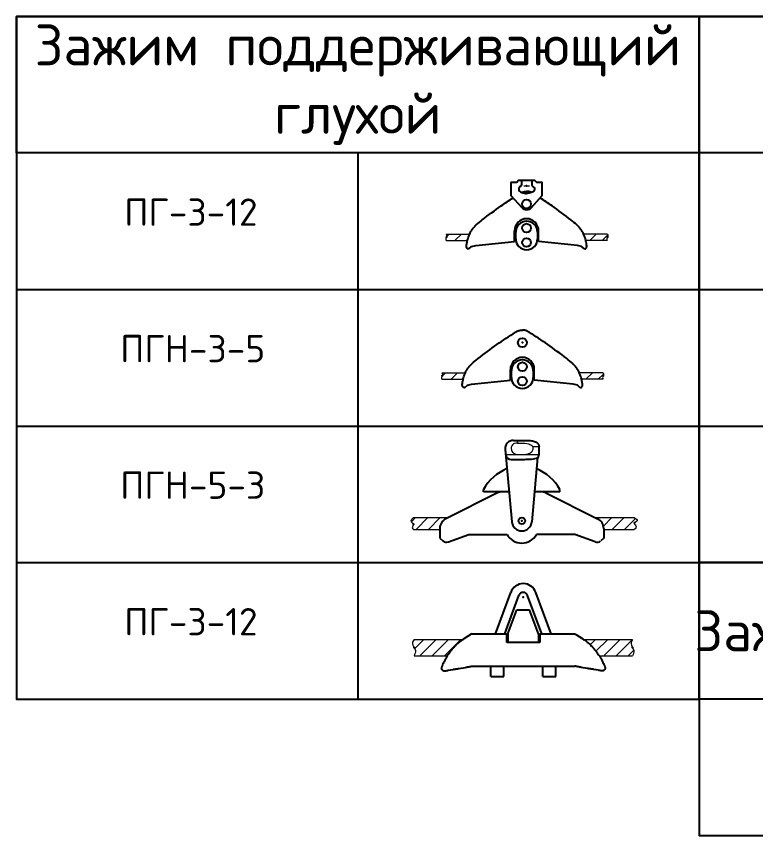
# Model space of a CAD drawing. Header units: millimetres. Extents: x -4267 to 5733, y 1696 to 6196.
# Drawn here: x -4267 to -2913, y 4696 to 6196 of the extents above; entities that cross this region are included whole.
import ezdxf

# ---------------------------------------------------------------- set-up
doc = ezdxf.new("R2010")
doc.units = ezdxf.units.MM
for name, color, linetype, lineweight in [('OPP_0', 7, 'Continuous', 40), ('OPP_Арматура', 7, 'Continuous', 40), ('OPP_Тонкая', 94, 'Continuous', 9)]:
    doc.layers.add(name, color=color, linetype=linetype, lineweight=lineweight)
doc.styles.add('ГОСТ', font='isocpeur.ttf', dxfattribs={"height": 2.5})

# ---------------------------------------------------------------- blocks, each defined once
blk = doc.blocks.new('*U56')
at = {"layer": 'OPP_Арматура', "linetype": 'ByBlock', "lineweight": 9, "ltscale": 0.2}
h = blk.add_hatch(dxfattribs=at)
h.set_pattern_fill('ANSI31', color=0, scale=5, style=0)
edge = h.paths.add_edge_path()
edge.add_spline(control_points=[(-147.4, -88), (-146.7, -89.5), (-145.2, -92.5), (-148.3, -96.3), (-147.7, -98.9), (-147.4, -100)], knot_values=[0, 0, 0, 0, 4.572622, 9.342723, 12.478968, 12.478968, 12.478968, 12.478968], degree=3, periodic=0)
edge.add_line((-147.4, -100), (-108.3, -100))
edge.add_arc((-34.1, -119.9), 76.8, 161.305, 165.0105, ccw=False)
edge.add_arc((49.6, -148.2), 165.2, 158.6302, 161.305, ccw=False)
edge.add_line((-104.2, -88), (-147.4, -88))
edge = h.paths.add_edge_path()
edge.add_arc((-49.6, -148.2), 165.2, 18.695, 21.3698, ccw=False)
edge.add_arc((34.1, -119.9), 76.8, 14.9895, 18.695, ccw=False)
edge.add_line((108.3, -100), (147.4, -100))
edge.add_spline(control_points=[(147.4, -100), (147.1, -98.9), (146.5, -96.3), (149.6, -92.5), (148.1, -89.5), (147.4, -88)], knot_values=[0, 0, 0, 0, 3.136244, 7.906346, 12.478968, 12.478968, 12.478968, 12.478968], degree=3, periodic=0)
edge.add_line((147.4, -88), (104.2, -88))
at = {"layer": 'OPP_Арматура', "color": 0, "linetype": 'ByBlock', "lineweight": -2}
for p, q in [((-9.6, 10.6), (-9.6, 1.6)), ((9.6, 10.6), (9.6, 1.6))]:
    blk.add_line(p, q, dxfattribs=at)
at = {"layer": 'OPP_Арматура', "color": 0, "linetype": 'ByBlock', "lineweight": 9}
blk.add_line((-5, 0), (5, 0), dxfattribs=at)
at = {"layer": 'OPP_Арматура', "color": 0, "linetype": 'ByBlock', "lineweight": 9, "ltscale": 0.2}
for p, q in [((-147.4, -88), (-104.2, -88)), ((147.4, -88), (104.2, -88)), ((-147.4, -100), (-108.3, -100)), ((147.4, -100), (108.3, -100))]:
    blk.add_line(p, q, dxfattribs=at)
at = {"layer": 'OPP_Арматура', "color": 0, "linetype": 'ByBlock', "lineweight": -2, "ltscale": 0.2}
for p, q in [((-21.9, -101.4), (-21.9, -81.9)), ((-20, -96.7), (-20, -84.7)), ((20, -84.7), (20, -96.7)), ((21.9, -101.4), (21.9, -81.9))]:
    blk.add_line(p, q, dxfattribs=at)
blk.add_lwpolyline([(-8.2, -40.3), (-28.1, -17.9), (-28.1, 7.1), (-18.1, 7.1), (-14.6, 10.6), (14.6, 10.6), (18.1, 7.1), (28.1, 7.1), (28.1, -17.9), (8.2, -40.3, -0.449318)], format="xyb", close=True, dxfattribs=at)
for points in [[(-9.3, -11.9, -0.028898), (-8.3, -11.5, -0.022438), (-6.3, -10.8, -0.023644), (-5.2, -10.6, -0.009723), (-2.5, -10.2, -0.03434), (-1.7, -10.1, -0.017264), (0, -10.2)], [(9.3, -11.9, 0.028898), (8.3, -11.5, 0.022438), (6.3, -10.8, 0.023644), (5.2, -10.6, 0.009723), (2.5, -10.2, 0.03434), (1.7, -10.1, 0.017264), (0, -10.2)], [(-106, -115.4, -0.093494), (-108, -114.9, -0.150391), (-109, -114.1, -0.0932), (-109.8, -112.2, -0.071252), (-110, -109.4, -0.037061), (-109.1, -103.3, -0.027181), (-106.9, -95.2, -0.009797), (-104.7, -89.2, -0.017681), (-103.3, -85.9, -0.037163), (-100.4, -80.8, -0.034969), (-96.7, -75.9, -0.030663), (-92.1, -71.3, -0.014063), (-81.2, -62.2, -0.013629), (-46.5, -36.4, -0.009301), (-24.8, -21.7, -0.001047)], [(106, -115.4, 0.093494), (108, -114.9, 0.150391), (109, -114.1, 0.0932), (109.8, -112.2, 0.071252), (110, -109.4, 0.037061), (109.1, -103.3, 0.027181), (106.9, -95.2, 0.009797), (104.7, -89.2, 0.017681), (103.3, -85.9, 0.037163), (100.4, -80.8, 0.034969), (96.7, -75.9, 0.030663), (92.1, -71.3, 0.014063), (81.2, -62.2, 0.013629), (46.5, -36.4, 0.009301), (24.8, -21.7, 0.001047)]]:
    blk.add_lwpolyline(points, format="xyb", dxfattribs=at)
for points in [[(-106, -115.4), (-100.7, -111.1), (-93.2, -108.8), (-21.9, -101.4)], [(106, -115.4), (100.7, -111.1), (93.2, -108.8), (21.9, -101.4)]]:
    blk.add_lwpolyline(points, dxfattribs=at)
for centre in [(0, -33), (0, -77), (0, -103.4)]:
    blk.add_circle(centre, 8, dxfattribs=at)
at = {"layer": 'OPP_Арматура', "color": 0, "linetype": 'ByBlock', "lineweight": -2}
for centre, start, end in [((-12.2, 1.6), 292.6944, 0), ((12.2, 1.6), 180, 247.3056)]:
    blk.add_arc(centre, 2.65, start, end, dxfattribs=at)
at = {"layer": 'OPP_Арматура', "color": 0, "linetype": 'ByBlock', "lineweight": -2, "ltscale": 0.2}
for centre, radius, start, end in [((0, -81.9), 21.9, 0, 180), ((0, -84.7), 20, 0, 180), ((0, -96.7), 20, 180, 0)]:
    blk.add_arc(centre, radius, start, end, dxfattribs=at)
at = {"layer": 'OPP_Арматура', "color": 0, "linetype": 'ByBlock', "lineweight": -2}
for points in [[(-11.2, -0.9), (-12.4, -1.4), (-13.3, -2.1), (-14.3, -3.8), (-14.5, -4.7), (-14.6, -6.2), (-14.5, -7), (-13.7, -9.1), (-12.5, -10.2), (-9.8, -11.8), (-8.2, -12.4), (-5.3, -13.1), (-4, -13.3), (-1.8, -13.5), (-0.9, -13.5), (0, -13.5)], [(11.2, -0.9), (12.4, -1.4), (13.3, -2.1), (14.3, -3.8), (14.5, -4.7), (14.6, -6.2), (14.5, -7), (13.7, -9.1), (12.5, -10.2), (9.8, -11.8), (8.2, -12.4), (5.3, -13.1), (4, -13.3), (1.8, -13.5), (0.9, -13.5), (0, -13.5)]]:
    blk.add_open_spline(points, degree=3, knots=[2.773022, 2.773022, 2.773022, 2.773022, 3.173035, 3.173035, 3.573048, 3.573048, 3.973062, 3.973062, 4.850999, 4.850999, 5.728936, 5.728936, 6.48812, 6.48812, 7.18065, 7.18065, 7.18065, 7.18065], dxfattribs=at)
at = {"layer": 'OPP_Арматура', "color": 0, "linetype": 'ByBlock', "lineweight": 9, "ltscale": 0.2}
for points in [[(-147.4, -88), (-146.2, -92.4), (-147.8, -96.9), (-147.4, -100)], [(147.4, -88), (148.7, -92.4), (147, -96.9), (147.4, -100)]]:
    blk.add_spline(points, degree=3, dxfattribs=at)
at = {"layer": 'OPP_Арматура', "color": 0, "linetype": 'ByBlock', "lineweight": -2, "ltscale": 0.2}
for p in [(0, 0), (-146.6, -94), (148.2, -94)]:
    blk.add_point(p, dxfattribs=at)
blk = doc.blocks.new('*U61')
at = {"layer": 'OPP_Арматура', "linetype": 'ByBlock', "lineweight": 9, "ltscale": 0.2}
h = blk.add_hatch(dxfattribs=at)
h.set_pattern_fill('ANSI31', color=0, scale=5, style=0)
edge = h.paths.add_edge_path()
edge.add_spline(control_points=[(-147.4, -55), (-146.7, -56.5), (-145.2, -59.5), (-148.3, -63.3), (-147.7, -65.9), (-147.4, -67)], knot_values=[0, 0, 0, 0, 4.572622, 9.342723, 12.478968, 12.478968, 12.478968, 12.478968], degree=3, periodic=0)
edge.add_line((-147.4, -67), (-108.3, -67))
edge.add_arc((-34.1, -86.9), 76.8, 161.305, 165.0105, ccw=False)
edge.add_arc((49.6, -115.2), 165.2, 158.6302, 161.305, ccw=False)
edge.add_line((-104.2, -55), (-147.4, -55))
edge = h.paths.add_edge_path()
edge.add_spline(control_points=[(147.4, -67), (147.1, -65.9), (146.5, -63.3), (149.6, -59.5), (148.1, -56.5), (147.4, -55)], knot_values=[0, 0, 0, 0, 3.136244, 7.906346, 12.478968, 12.478968, 12.478968, 12.478968], degree=3, periodic=0)
edge.add_line((147.4, -55), (104.2, -55))
edge.add_arc((-49.6, -115.2), 165.2, 18.695, 21.3698, ccw=False)
edge.add_arc((34.1, -86.9), 76.8, 14.9895, 18.695, ccw=False)
edge.add_line((108.3, -67), (147.4, -67))
at = {"layer": 'OPP_Арматура', "color": 0, "linetype": 'ByBlock', "lineweight": 9, "ltscale": 0.2}
for p, q in [((-147.4, -55), (-104.2, -55)), ((147.4, -55), (104.2, -55)), ((-147.4, -67), (-108.3, -67)), ((147.4, -67), (108.3, -67))]:
    blk.add_line(p, q, dxfattribs=at)
at = {"layer": 'OPP_Арматура', "color": 0, "linetype": 'ByBlock', "lineweight": -2, "ltscale": 0.2}
for p, q in [((-21.9, -68.4), (-21.9, -48.9)), ((-20, -63.7), (-20, -51.7)), ((20, -51.7), (20, -63.7)), ((21.9, -68.4), (21.9, -48.9))]:
    blk.add_line(p, q, dxfattribs=at)
for points in [[(-106, -82.4, -0.093494), (-108, -81.9, -0.150391), (-109, -81.1, -0.0932), (-109.8, -79.2, -0.071252), (-110, -76.4, -0.037061), (-109.1, -70.3, -0.027181), (-106.9, -62.2, -0.009797), (-104.7, -56.2, -0.017681), (-103.3, -52.9, -0.037163), (-100.4, -47.8, -0.034969), (-96.7, -42.9, -0.030663), (-92.1, -38.3, -0.014063), (-81.2, -29.2, -0.013629), (-46.5, -3.4, -0.014441), (-12.5, 19.1, -0.001047), (-9.7, 20.8, -0.012403), (-9.5, 21, -0.035208), (-8.3, 21.5, -0.022438), (-6.3, 22.2, -0.023644), (-5.2, 22.4, -0.009723), (-2.5, 22.8, -0.03434), (-1.7, 22.9, -0.017264), (0, 22.8)], [(106, -82.4, 0.093494), (108, -81.9, 0.150391), (109, -81.1, 0.0932), (109.8, -79.2, 0.071252), (110, -76.4, 0.037061), (109.1, -70.3, 0.027181), (106.9, -62.2, 0.009797), (104.7, -56.2, 0.017681), (103.3, -52.9, 0.037163), (100.4, -47.8, 0.034969), (96.7, -42.9, 0.030663), (92.1, -38.3, 0.014063), (81.2, -29.2, 0.013629), (46.5, -3.4, 0.014441), (12.5, 19.1, 0.001047), (9.7, 20.8, 0.012403), (9.5, 21, 0.035208), (8.3, 21.5, 0.022438), (6.3, 22.2, 0.023644), (5.2, 22.4, 0.009723), (2.5, 22.8, 0.03434), (1.7, 22.9, 0.017264), (0, 22.8)]]:
    blk.add_lwpolyline(points, format="xyb", dxfattribs=at)
for points in [[(-106, -82.4), (-100.7, -78.1), (-93.2, -75.8), (-21.9, -68.4)], [(106, -82.4), (100.7, -78.1), (93.2, -75.8), (21.9, -68.4)]]:
    blk.add_lwpolyline(points, dxfattribs=at)
for centre in [(0, 0), (0, -44), (0, -70.4)]:
    blk.add_circle(centre, 8, dxfattribs=at)
for centre, radius, start, end in [((0, -48.9), 21.9, 0, 180), ((0, -51.7), 20, 0, 180), ((0, -63.7), 20, 180, 0)]:
    blk.add_arc(centre, radius, start, end, dxfattribs=at)
at = {"layer": 'OPP_Арматура', "color": 0, "linetype": 'ByBlock', "lineweight": 9, "ltscale": 0.2}
for points in [[(-147.4, -55), (-146.2, -59.4), (-147.8, -63.9), (-147.4, -67)], [(147.4, -55), (148.7, -59.4), (147, -63.9), (147.4, -67)]]:
    blk.add_spline(points, degree=3, dxfattribs=at)
at = {"layer": 'OPP_Арматура', "color": 0, "linetype": 'ByBlock', "lineweight": -2, "ltscale": 0.2}
for p in [(0, 0), (-146.6, -61), (148.2, -61)]:
    blk.add_point(p, dxfattribs=at)
blk = doc.blocks.new('*U60')
at = {"layer": 'OPP_Арматура', "linetype": 'ByBlock', "lineweight": 9, "ltscale": 0.2}
h = blk.add_hatch(dxfattribs=at)
h.set_pattern_fill('ANSI31', color=0, scale=5, style=0)
h.set_pattern_definition([(45, (-0.018, 148.2), (-11.2253, 11.2253), [])])
edge = h.paths.add_edge_path()
edge.add_line((-150, -9.8), (-150, -8.2))
edge.add_arc((-130, -8.2), 20, 116.5944, 180, ccw=False)
edge.add_line((-139, 9.7), (-134.7, 11.8))
edge.add_line((-134.7, 11.8), (-198.3, 11.8))
edge.add_spline(control_points=[(-198.3, 11.8), (-201.4, 8.8), (-206.3, 4), (-194.8, 1.3), (-202.5, -6), (-199.3, -8.9), (-198.3, -9.8)], knot_values=[0, 0, 0, 0, 8.974436, 14.299104, 22.620734, 26.071808, 26.071808, 26.071808, 26.071808], degree=3, periodic=0)
edge.add_line((-198.3, -9.8), (-150, -9.8))
edge = h.paths.add_edge_path()
edge.add_line((134.7, 11.8), (138.9, 9.7))
edge.add_arc((130, -8.2), 20, 0, 63.4056, ccw=False)
edge.add_line((150, -8.2), (150, -9.8))
edge.add_line((150, -9.8), (205.8, -9.8))
edge.add_spline(control_points=[(205.8, -9.8), (208, -8), (212.4, -4.4), (201.8, 1.6), (215.5, 5.9), (209.1, 9.8), (205.8, 11.8)], knot_values=[0, 0, 0, 0, 6.678319, 13.263817, 20.812941, 28.89836, 28.89836, 28.89836, 28.89836], degree=3, periodic=0)
edge.add_line((205.8, 11.8), (134.7, 11.8))
at = {"layer": 'OPP_Арматура', "color": 0, "linetype": 'ByBlock', "lineweight": -2}
for p, q in [((-15.3, 153.2), (12.3, 153.2)), ((-13, 153.2), (0, 153.2)), ((0, 153.2), (10.6, 153.2)), ((-30.3, 136.7), (-18.4, 4.4)), ((31.7, 127.3), (31.7, 141.4)), ((28.9, 121.7), (18.4, 4.4)), ((-19.6, 118.3), (-1.5, 118.3)), ((-70, 59.2), (-70, 63.2)), ((70, 59.2), (70, 63.2)), ((-44.2, 57.1), (-139, 9.7)), ((-23.3, 59.2), (-70, 59.2)), ((-70, 59.2), (-70, 59.2)), ((70, 59.2), (23.3, 59.2)), ((44.2, 57.1), (138.9, 9.7)), ((-150, -8.2), (-150, -25.9)), ((0, -4.8), (0, -4.8)), ((150, -8.2), (150, -25.9)), ((-150, -25.9), (-150, -25.9)), ((-150, -25.9), (-144.5, -30.8)), ((-134.4, -32.7), (-97, -19)), ((-97, -19), (-27, -19)), ((96.9, -19), (26.9, -19)), ((134.4, -32.7), (96.9, -19)), ((150, -25.9), (144.5, -30.8))]:
    blk.add_line(p, q, dxfattribs=at)
at = {"layer": 'OPP_Арматура', "color": 0, "linetype": 'ByBlock', "lineweight": 9, "ltscale": 0.05}
for p, q in [((-7.9, 153.2), (-7.9, 148.2)), ((31.7, 141.4), (20.1, 141.4)), ((-29.4, 127.3), (31.7, 127.4))]:
    blk.add_line(p, q, dxfattribs=at)
at = {"layer": 'OPP_Арматура', "color": 0, "linetype": 'ByBlock', "lineweight": 9}
for p, q in [((-198.3, 11.8), (-134.7, 11.8)), ((134.7, 11.8), (205.8, 11.8)), ((-198.3, -9.8), (-150, -9.8)), ((150, -9.8), (205.8, -9.8))]:
    blk.add_line(p, q, dxfattribs=at)
at = {"layer": 'OPP_Арматура', "color": 0, "linetype": 'ByBlock', "lineweight": -2}
blk.add_circle((0, 6), 6, dxfattribs=at)
for centre, radius, start, end in [((-15.3, 138.2), 15, 90, 185.6511), ((-19.7, 128), 9.74, 184.2896, 270.5801), ((7.5, 19.7), 88.9, 112.9397, 150.7153), ((-7.6, 19.7), 88.9, 29.2847, 67.0603), ((-35.3, 39.2), 20, 90, 116.5944), ((35.3, 39.2), 20, 63.4056, 90), ((-130, -8.2), 20, 116.5944, 180), ((0, 6), 18.5, 185.1081, 354.8919), ((130, -8.2), 20, 0, 63.4056), ((0, -3.9), 30.9, 209.2865, 330.7135), ((-137.8, -23.3), 10, 228.2365, 290.1427), ((137.8, -23.3), 10, 249.8573, 311.7635)]:
    blk.add_arc(centre, radius, start, end, dxfattribs=at)
at = {"layer": 'OPP_Арматура', "color": 0, "linetype": 'ByBlock', "lineweight": 9, "ltscale": 0.05}
blk.add_arc((-7.7, 137.3), 10, 235.2912, 270, dxfattribs=at)
at = {"layer": 'OPP_Арматура', "color": 0, "linetype": 'ByBlock', "lineweight": -2}
for points in [[(12.3, 153.2), (18.1, 152.7), (25.1, 150.6), (30.7, 146.5), (31.7, 141.4)], [(-1.5, 118.3), (8.3, 118.6), (21.2, 119.5), (30.9, 123.8), (31.7, 127.3)]]:
    blk.add_spline(points, degree=3, dxfattribs=at)
at = {"layer": 'OPP_Арматура', "color": 0, "linetype": 'ByBlock', "lineweight": 9, "ltscale": 0.05}
blk.add_open_spline([(-7.9, 148.2), (-11.4, 147.9), (-18.6, 147.2), (-20.6, 135), (-15.9, 130.8), (-13.4, 129.1)], degree=3, knots=[0, 0, 0, 0, 1.912832, 3.896852, 5.651563, 5.651563, 5.651563, 5.651563], dxfattribs=at)
blk.add_spline([(-7.9, 148.2), (-1.5, 148.2), (13, 146.7), (19.6, 142.6), (19.3, 134.3), (13.9, 128.9), (8.3, 127.3)], degree=3, dxfattribs=at)
at = {"layer": 'OPP_Арматура', "color": 0, "linetype": 'ByBlock', "lineweight": 9}
for points in [[(-198.3, 11.8), (-202.7, 4), (-198.3, 1), (-200.4, -7.1), (-198.3, -9.8)], [(205.8, 11.8), (211.4, 6), (205.8, 1), (209.6, -4.3), (205.8, -9.8)]]:
    blk.add_spline(points, degree=3, dxfattribs=at)
at = {"layer": 'OPP_Арматура', "color": 0, "linetype": 'ByBlock', "lineweight": -2, "ltscale": 0.2}
for p in [(-198.1, 0.1), (0, 6), (206.4, 2.1)]:
    blk.add_point(p, dxfattribs=at)
blk = doc.blocks.new('2ПГН-5-1')
at = {"layer": 'OPP_Арматура', "linetype": 'ByBlock', "lineweight": 9, "ltscale": 0.2}
h = blk.add_hatch(dxfattribs=at)
h.set_pattern_fill('ANSI31', color=0, scale=5, style=0)
edge = h.paths.add_edge_path()
edge.add_spline(control_points=[(-200, -77.5), (-201.5, -80.1), (-205.4, -87.1), (-195.1, -96.6), (-198.5, -104.3), (-200, -107.5)], knot_values=[0, 0, 0, 0, 8.33914, 21.965896, 31.857795, 31.857795, 31.857795, 31.857795], degree=3, periodic=0)
edge.add_line((-198.9, -107.5), (-139, -107.5))
edge.add_arc((8.5, -205.7), 177.1, 143.8122, 146.3396, ccw=False)
edge.add_arc((41.2, -235), 220.9, 140.7181, 142.6752, ccw=False)
edge.add_arc((-12.5, -198.4), 156.3, 135.5928, 138.6353, ccw=False)
edge.add_arc((-52.9, -158.9), 99.8, 129.8777, 135.5928, ccw=False)
edge.add_arc((312.6, -685.8), 740.7, 124.7914, 125.4421, ccw=False)
edge.add_line((-110, -77.5), (-200, -77.5))
edge = h.paths.add_edge_path()
edge.add_spline(control_points=[(200, -107.5), (201.5, -104.3), (204.9, -96.6), (194.6, -87.1), (198.5, -80.1), (200, -77.5)], knot_values=[0, 0, 0, 0, 9.891899, 23.518654, 31.857795, 31.857795, 31.857795, 31.857795], degree=3, periodic=0)
edge.add_line((198.5, -77.5), (110, -77.5))
edge.add_arc((-312.6, -685.8), 740.7, 54.5579, 55.2086, ccw=False)
edge.add_arc((52.9, -158.9), 99.8, 44.4072, 50.1223, ccw=False)
edge.add_arc((12.5, -198.4), 156.3, 41.3647, 44.4072, ccw=False)
edge.add_arc((-41.2, -235), 220.9, 37.3248, 39.2819, ccw=False)
edge.add_arc((-8.5, -205.7), 177.1, 33.6604, 36.1878, ccw=False)
edge.add_line((139, -107.5), (200, -107.5))
at = {"layer": 'OPP_Арматура', "color": 0, "linetype": 'ByBlock', "lineweight": -2, "ltscale": 0.2}
for p, q in [((-51, -67.7), (-23, 8.5)), ((-34, -67.7), (-8, 2.9)), ((34, -67.7), (8, 2.9)), ((51, -67.7), (23, 8.5)), ((-28, -67.7), (-11.6, -23.5)), ((-11.6, -23.5), (11.6, -23.5)), ((28, -67.7), (11.6, -23.5)), ((-93.9, -67.7), (-30, -67.7)), ((-30, -83.5), (-30, -67.7)), ((-28, -67.7), (-28, -83.5)), ((28, -67.7), (28, -83.5)), ((30, -67.7), (95, -67.7)), ((30, -67.7), (30, -83.5)), ((30, -83.5), (-30, -83.5)), ((-94.1, -126.6), (94.1, -126.6)), ((-59.5, -145.5), (-59.5, -126.6)), ((-35.5, -145.5), (-35.5, -126.6)), ((35.5, -145.5), (35.5, -126.6)), ((59.5, -145.5), (59.5, -126.6)), ((-59.5, -145.5), (-35.5, -145.5)), ((35.5, -145.5), (59.5, -145.5))]:
    blk.add_line(p, q, dxfattribs=at)
at = {"layer": 'OPP_Арматура', "color": 0, "linetype": 'ByBlock', "lineweight": 9, "ltscale": 0.2}
for p, q in [((-200, -77.5), (-110, -77.5)), ((110, -77.5), (200, -77.5)), ((-200, -107.5), (-139, -107.5)), ((139, -107.5), (200, -107.5))]:
    blk.add_line(p, q, dxfattribs=at)
at = {"layer": 'OPP_Арматура', "color": 0, "linetype": 'ByBlock', "lineweight": -2, "ltscale": 0.2}
for points in [[(-93.4, -67.7, 0.155714), (-96.9, -68.8, -0.011335), (-97.4, -69.1), (-102, -72.1), (-108.9, -76.8, 0.002613), (-111.3, -78.4, 0.001594), (-115.1, -81.1, 0.026941), (-118.9, -84.1, 0.018067), (-124.2, -89.1, 0.009826), (-128.4, -93.6, 0.014735), (-131, -96.7, 0.003506), (-133, -99.1, 0.005034), (-134.3, -100.8, 0.007876), (-136.6, -104, 0.006644), (-139.3, -107.9, 0.010641), (-142, -112.3, 0.020862), (-143.3, -114.7, 0.002001), (-144.4, -116.9, 0.001433), (-145.9, -120, 0.000764), (-147.7, -123.8, 0.005082), (-148, -124.4, 0.009649), (-148.2, -124.9, 0.004417), (-148.6, -126, 0.007374), (-148.9, -126.8, 0.004244), (-149.4, -128.1, -0.015631), (-149.6, -128.9, 0.016516), (-149.8, -129.5, 0.010604), (-150, -129.9, 0.124234), (-150, -130.6, 0.014304), (-149.8, -131.1, 0.059533), (-149.5, -132, 0.016155), (-149.1, -132.7, 0.047711), (-148.7, -133.3, 0.031606), (-148.4, -133.6, 0.025112), (-148, -134, 0.0435), (-147.4, -134.4, 0.042125), (-146.7, -134.7, 0.017882), (-145.6, -135.2, 0.069157), (-144.4, -135.4), (-143.8, -135.4), (-143.6, -135.4, 0.089259), (-142.4, -135.2, -0.067359), (-140.5, -134.7, -0.004892), (-138.4, -134.3, -0.014553), (-137, -134), (-133.2, -133.4), (-129.2, -132.7, 0.001332), (-127.8, -132.4, -0.000746), (-125.2, -132, -0.004085), (-123.2, -131.7, 0.00404), (-121.1, -131.4, 0.009562), (-119.2, -131, -0.010907), (-117.5, -130.7), (-113.7, -130), (-109.7, -129.4), (-105.8, -128.8, 0.014274), (-104.2, -128.4, -0.010446), (-101.9, -128, -0.003186), (-101.2, -127.9, 0.000721), (-98, -127.3, 0.004688), (-96.7, -127.1, 0.002395), (-94.1, -126.6)], [(93.4, -67.7, -0.155714), (96.9, -68.8, 0.011335), (97.4, -69.1), (102, -72.1), (108.9, -76.8, -0.002613), (111.3, -78.4, -0.001594), (115.1, -81.1, -0.026941), (118.9, -84.1, -0.018067), (124.2, -89.1, -0.009826), (128.4, -93.6, -0.014735), (131, -96.7, -0.003506), (133, -99.1, -0.005034), (134.3, -100.8, -0.007876), (136.6, -104, -0.006644), (139.3, -107.9, -0.010641), (142, -112.3, -0.020862), (143.3, -114.7, -0.002001), (144.4, -116.9, -0.001433), (145.9, -120, -0.000764), (147.7, -123.8, -0.005082), (148, -124.4, -0.009649), (148.2, -124.9, -0.004417), (148.6, -126, -0.007374), (148.9, -126.8, -0.004244), (149.4, -128.1, 0.015631), (149.6, -128.9, -0.016516), (149.8, -129.5, -0.010604), (150, -129.9, -0.124234), (150, -130.6, -0.014304), (149.8, -131.1, -0.059533), (149.5, -132, -0.016155), (149.1, -132.7, -0.047711), (148.7, -133.3, -0.031606), (148.4, -133.6, -0.025112), (148, -134, -0.0435), (147.4, -134.4, -0.042125), (146.7, -134.7, -0.017882), (145.6, -135.2, -0.069157), (144.4, -135.4), (143.8, -135.4), (143.6, -135.4, -0.089259), (142.4, -135.2, 0.067359), (140.5, -134.7, 0.004892), (138.4, -134.3, 0.014553), (137, -134), (133.2, -133.4), (129.2, -132.7, -0.001332), (127.8, -132.4, 0.000746), (125.2, -132, 0.004085), (123.2, -131.7, -0.00404), (121.1, -131.4, -0.009562), (119.2, -131, 0.010907), (117.5, -130.7), (113.7, -130), (109.7, -129.4), (105.8, -128.8, -0.014274), (104.2, -128.4, 0.010446), (101.9, -128, 0.003186), (101.2, -127.9, -0.000721), (98, -127.3, -0.004688), (96.7, -127.1, -0.002395), (94.1, -126.6)]]:
    blk.add_lwpolyline(points, format="xyb", dxfattribs=at)
for radius in [24.5, 8.5]:
    blk.add_arc((0, 0), radius, 20.2125, 159.7875, dxfattribs=at)
at = {"layer": 'OPP_Арматура', "color": 0, "linetype": 'ByBlock', "lineweight": 9, "ltscale": 0.2}
for points in [[(-200, -77.5), (-202.8, -85.3), (-197.6, -97.9), (-200, -107.5)], [(200, -77.5), (197.2, -85.3), (202.4, -97.9), (200, -107.5)]]:
    blk.add_spline(points, degree=3, dxfattribs=at)
at = {"layer": 'OPP_Арматура', "color": 0, "linetype": 'ByBlock', "lineweight": -2, "ltscale": 0.2}
for p in [(0, 0), (0, 0), (-200, -92.4), (200, -92.4)]:
    blk.add_point(p, dxfattribs=at)

msp = doc.modelspace()

# ---------------------------------------------------------------- linework, layer by layer
at = {"ltscale": 0.2}
for p, q in [((-3641.5, 5946.4), (-3641.5, 4946.4)), ((-4266.5, 5696.4), (-3016.5, 5696.4)), ((-3016.5, 5696.4), (-1766.5, 5696.4)), ((-4266.5, 5446.4), (-3016.5, 5446.4)), ((-3016.5, 5446.4), (-1766.5, 5446.4)), ((-4266.5, 5196.4), (-3016.5, 5196.4))]:
    msp.add_line(p, q, dxfattribs=at)
for points in [[(-4266.5, 6196.4), (-3016.5, 6196.4), (-3016.5, 5946.4), (-4266.5, 5946.4)], [(-3016.5, 6196.4), (-4266.5, 6196.4), (-4266.5, 4946.4), (-3016.5, 4946.4)], [(-3016.5, 6196.4), (-1766.5, 6196.4), (-1766.5, 5946.4), (-3016.5, 5946.4)], [(-1766.5, 6196.4), (-3016.5, 6196.4), (-3016.5, 5196.4), (-1766.5, 5196.4)], [(-3016.5, 5196.4), (-1766.5, 5196.4), (-1766.5, 4946.4), (-3016.5, 4946.4)], [(-1766.5, 5196.4), (-3016.5, 5196.4), (-3016.5, 4696.4), (-1766.5, 4696.4)]]:
    msp.add_lwpolyline(points, close=True)

# ---------------------------------------------------------------- block references
at = {"layer": 'OPP_0', "color": 0, "linetype": 'ByBlock', "lineweight": -2}
for name, p in [('*U56', (-3332.4, 5885.9)), ('*U61', (-3340.2, 5599)), ('*U60', (-3341.3, 5266.8)), ('2ПГН-5-1', (-3338.5, 5133.3))]:
    msp.add_blockref(name, p, dxfattribs=at)

# ---------------------------------------------------------------- texts
at = {"ltscale": 2, "char_height": 50, "width": 625, "attachment_point": 1, "style": 'ГОСТ'}
for s, insert in [('\\pi312.5;{\\C0;\\P\\pi197.5;ПГ-3-12}', (-4266.5, 5946.4)), ('\\pi312.5;{\\C0;\\P\\pi190;ПГН-3-5}', (-4266.5, 5696.4)), ('\\pi312.5;{\\C0;\\P\\pi190;ПГН-5-3}', (-4266.5, 5446.4)), ('\\pi312.5;{\\C0;\\P\\pi197.5;ПГ-3-12}', (-4266.5, 5196.4))]:
    msp.add_mtext(s, dxfattribs=dict(at, insert=insert))
at = {"layer": 'OPP_Тонкая', "char_height": 75, "width": 1250, "attachment_point": 5, "style": 'ГОСТ'}
for s, insert in [('Зажим поддерживающий глухой', (-3641.5, 6071.4)), ('Зажим натяжной болтовой', (-2391.5, 5071.4))]:
    msp.add_mtext(s, dxfattribs=dict(at, insert=insert))

doc.saveas('drawing.dxf')
